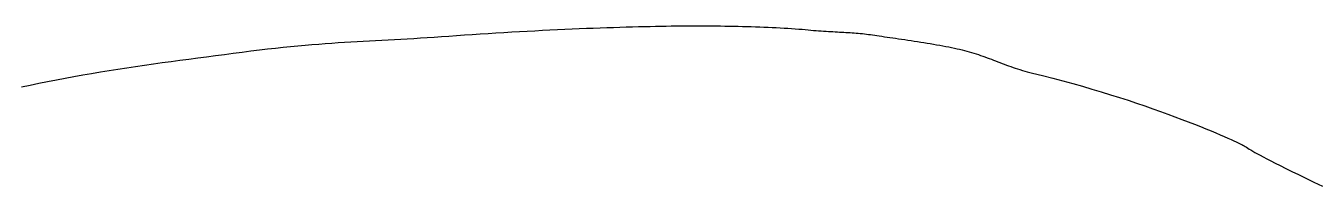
# Model space of a CAD drawing. Extents: x 3.9 to 78.6, y 0.4 to 97.3.
# Drawn here: x 31.43 to 36.66, y 96.65 to 97.3 of the extents above; entities that cross this region are included whole.
import ezdxf

# ---------------------------------------------------------------- set-up
doc = ezdxf.new("R2010")
doc.units = 0
doc.layers.add('LAYER_1', color=7, linetype='CONTINUOUS')

msp = doc.modelspace()

# ---------------------------------------------------------------- linework, layer by layer
at = {"layer": 'LAYER_1', "color": 7}
for p, q in [((33.5529, 97.2843), (33.5831, 97.2857)), ((33.5831, 97.2857), (33.613, 97.2871)), ((33.613, 97.2871), (33.6425, 97.2883)), ((33.6425, 97.2883), (33.6716, 97.2896)), ((33.6716, 97.2896), (33.7003, 97.2907)), ((33.7003, 97.2907), (33.7285, 97.2918)), ((33.7285, 97.2918), (33.7563, 97.2928)), ((33.7563, 97.2928), (33.7835, 97.2937)), ((33.7835, 97.2937), (33.8103, 97.2946)), ((33.8103, 97.2946), (33.8365, 97.2955)), ((33.8365, 97.2955), (33.8621, 97.2962)), ((33.8621, 97.2962), (33.8871, 97.2969)), ((33.8871, 97.2969), (33.9115, 97.2976)), ((33.9115, 97.2976), (33.9352, 97.2982)), ((33.9352, 97.2982), (33.9583, 97.2987)), ((33.9583, 97.2987), (33.9806, 97.2992)), ((33.9806, 97.2992), (34.0022, 97.2996)), ((34.0022, 97.2996), (34.023, 97.3)), ((34.023, 97.3), (34.0431, 97.3003)), ((34.0431, 97.3003), (34.0611, 97.3005)), ((34.0611, 97.3005), (34.0792, 97.3007)), ((34.0792, 97.3007), (34.0973, 97.3008)), ((34.0973, 97.3008), (34.1155, 97.3009)), ((34.1155, 97.3009), (34.1338, 97.3009)), ((34.1338, 97.3009), (34.1521, 97.3009)), ((34.1521, 97.3009), (34.1704, 97.3008)), ((34.1704, 97.3008), (34.1887, 97.3007)), ((34.1887, 97.3007), (34.2069, 97.3006)), ((34.2069, 97.3006), (34.2252, 97.3004)), ((34.2252, 97.3004), (34.2434, 97.3002)), ((34.2434, 97.3002), (34.2615, 97.3)), ((34.2615, 97.3), (34.2796, 97.2997)), ((34.2796, 97.2997), (34.2975, 97.2993)), ((34.2975, 97.2993), (34.3154, 97.2989)), ((34.3154, 97.2989), (34.3332, 97.2985)), ((34.3332, 97.2985), (34.3508, 97.298)), ((34.3508, 97.298), (34.3682, 97.2975)), ((34.3682, 97.2975), (34.3855, 97.2969)), ((34.3855, 97.2969), (34.4026, 97.2963)), ((34.4026, 97.2963), (34.4195, 97.2957)), ((34.4195, 97.2957), (34.4363, 97.295)), ((34.4363, 97.295), (34.4528, 97.2942)), ((34.4528, 97.2942), (34.469, 97.2934)), ((34.469, 97.2934), (34.485, 97.2926)), ((34.485, 97.2926), (34.5008, 97.2917)), ((34.5008, 97.2917), (34.5162, 97.2908)), ((34.5162, 97.2908), (34.5314, 97.2898)), ((34.5314, 97.2898), (34.5462, 97.2888)), ((34.5462, 97.2888), (34.5607, 97.2878)), ((34.5607, 97.2878), (34.5749, 97.2867)), ((34.5749, 97.2867), (34.5866, 97.2855)), ((34.5866, 97.2855), (34.5979, 97.2844)), ((32.6696, 97.2311), (32.6956, 97.2329)), ((32.6956, 97.2329), (32.7212, 97.2346)), ((32.7212, 97.2346), (32.7466, 97.2361)), ((32.7466, 97.2361), (32.7718, 97.2376)), ((32.7718, 97.2376), (32.7969, 97.2391)), ((32.7969, 97.2391), (32.8219, 97.2405)), ((32.8219, 97.2405), (32.8469, 97.2418)), ((32.8469, 97.2418), (32.872, 97.2431)), ((32.872, 97.2431), (32.8973, 97.2445)), ((32.8973, 97.2445), (32.9228, 97.2458)), ((32.9228, 97.2458), (32.9486, 97.2472)), ((32.9486, 97.2472), (32.9748, 97.2486)), ((32.9748, 97.2486), (33.0014, 97.2501)), ((33.0014, 97.2501), (33.0285, 97.2517)), ((33.0285, 97.2517), (33.0562, 97.2533)), ((33.0562, 97.2533), (33.0846, 97.2551)), ((33.0846, 97.2551), (33.1136, 97.2571)), ((33.1136, 97.2571), (33.1435, 97.2591)), ((33.1435, 97.2591), (33.1742, 97.2614)), ((33.1742, 97.2614), (33.2063, 97.2637)), ((33.2063, 97.2637), (33.2384, 97.266)), ((33.2384, 97.266), (33.2705, 97.2681)), ((33.2705, 97.2681), (33.3025, 97.2702)), ((33.3025, 97.2702), (33.3344, 97.2723)), ((33.3344, 97.2723), (33.3662, 97.2742)), ((33.3662, 97.2742), (33.3979, 97.2761)), ((33.3979, 97.2761), (33.4294, 97.2779)), ((33.4294, 97.2779), (33.4606, 97.2796)), ((33.4606, 97.2796), (33.4917, 97.2812)), ((33.4917, 97.2812), (33.5224, 97.2828)), ((33.5224, 97.2828), (33.5529, 97.2843)), ((34.5979, 97.2844), (34.609, 97.2834)), ((34.609, 97.2834), (34.6199, 97.2824)), ((34.6199, 97.2824), (34.6305, 97.2816)), ((34.6305, 97.2816), (34.6409, 97.2808)), ((34.6409, 97.2808), (34.6511, 97.2801)), ((34.6511, 97.2801), (34.661, 97.2794)), ((34.661, 97.2794), (34.6708, 97.2788)), ((34.6708, 97.2788), (34.6804, 97.2782)), ((34.6804, 97.2782), (34.6898, 97.2777)), ((34.6898, 97.2777), (34.699, 97.2772)), ((34.699, 97.2772), (34.7081, 97.2767)), ((34.7081, 97.2767), (34.7171, 97.2762)), ((34.7171, 97.2762), (34.7259, 97.2757)), ((34.7259, 97.2757), (34.7346, 97.2752)), ((34.7346, 97.2752), (34.7432, 97.2748)), ((34.7432, 97.2748), (34.7517, 97.2743)), ((34.7517, 97.2743), (34.7602, 97.2738)), ((34.7602, 97.2738), (34.7685, 97.2733)), ((34.7685, 97.2733), (34.7768, 97.2727)), ((34.7768, 97.2727), (34.7851, 97.2721)), ((34.7851, 97.2721), (34.7933, 97.2715)), ((34.7933, 97.2715), (34.8015, 97.2708)), ((34.8015, 97.2708), (34.8097, 97.27)), ((34.8097, 97.27), (34.8179, 97.2692)), ((34.8179, 97.2692), (34.8261, 97.2683)), ((34.8261, 97.2683), (34.8344, 97.2673)), ((34.8344, 97.2673), (34.8426, 97.2663)), ((34.8426, 97.2663), (34.8509, 97.2651)), ((34.8509, 97.2651), (34.8593, 97.2639)), ((34.8593, 97.2639), (34.8679, 97.2626)), ((34.8679, 97.2626), (34.877, 97.2612)), ((34.877, 97.2612), (34.8866, 97.2598)), ((34.8866, 97.2598), (34.8967, 97.2583)), ((34.8967, 97.2583), (34.9071, 97.2568)), ((34.9071, 97.2568), (34.918, 97.2552)), ((34.918, 97.2552), (34.9292, 97.2536)), ((34.9292, 97.2536), (34.9408, 97.2519)), ((34.9408, 97.2519), (34.9526, 97.2502)), ((34.9526, 97.2502), (34.9647, 97.2484)), ((34.9647, 97.2484), (34.9771, 97.2466)), ((34.9771, 97.2466), (34.9896, 97.2448)), ((34.9896, 97.2448), (35.0023, 97.2429)), ((35.0023, 97.2429), (35.0151, 97.2409)), ((35.0151, 97.2409), (35.0281, 97.239)), ((35.0281, 97.239), (35.0411, 97.237)), ((35.0411, 97.237), (35.0541, 97.2349)), ((35.0541, 97.2349), (35.0671, 97.2329)), ((35.0671, 97.2329), (35.0801, 97.2307)), ((32.1985, 97.1804), (32.2345, 97.185)), ((32.2345, 97.185), (32.2706, 97.1897)), ((32.2706, 97.1897), (32.3066, 97.1943)), ((32.3066, 97.1943), (32.342, 97.1988)), ((32.342, 97.1988), (32.3762, 97.203)), ((32.3762, 97.203), (32.4093, 97.2069)), ((32.4093, 97.2069), (32.4414, 97.2105)), ((32.4414, 97.2105), (32.4726, 97.2138)), ((32.4726, 97.2138), (32.5028, 97.2169)), ((32.5028, 97.2169), (32.5323, 97.2197)), ((32.5323, 97.2197), (32.561, 97.2224)), ((32.561, 97.2224), (32.589, 97.2248)), ((32.589, 97.2248), (32.6163, 97.227)), ((32.6163, 97.227), (32.6432, 97.2291)), ((32.6432, 97.2291), (32.6696, 97.2311)), ((35.0801, 97.2307), (35.0931, 97.2286)), ((35.0931, 97.2286), (35.1059, 97.2264)), ((35.1059, 97.2264), (35.1186, 97.2242)), ((35.1186, 97.2242), (35.1312, 97.222)), ((35.1312, 97.222), (35.1436, 97.2198)), ((35.1436, 97.2198), (35.1557, 97.2175)), ((35.1557, 97.2175), (35.1676, 97.2152)), ((35.1676, 97.2152), (35.1792, 97.2129)), ((35.1792, 97.2129), (35.1905, 97.2106)), ((35.1905, 97.2106), (35.2014, 97.2082)), ((35.2014, 97.2082), (35.212, 97.2058)), ((35.212, 97.2058), (35.2221, 97.2035)), ((35.2221, 97.2035), (35.232, 97.201)), ((35.232, 97.201), (35.2416, 97.1985)), ((35.2416, 97.1985), (35.2511, 97.1958)), ((35.2511, 97.1958), (35.2605, 97.193)), ((35.2605, 97.193), (35.2697, 97.1902)), ((35.2697, 97.1902), (35.2788, 97.1873)), ((35.2788, 97.1873), (35.2878, 97.1843)), ((35.2878, 97.1843), (35.2967, 97.1812)), ((35.2967, 97.1812), (35.3056, 97.1781)), ((31.8036, 97.1253), (31.8394, 97.1308)), ((31.8394, 97.1308), (31.8752, 97.1362)), ((31.8752, 97.1362), (31.911, 97.1414)), ((31.911, 97.1414), (31.9469, 97.1465)), ((31.9469, 97.1465), (31.9828, 97.1516)), ((31.9828, 97.1516), (32.0187, 97.1565)), ((32.0187, 97.1565), (32.0546, 97.1614)), ((32.0546, 97.1614), (32.0906, 97.1662)), ((32.0906, 97.1662), (32.1266, 97.171)), ((32.1266, 97.171), (32.1625, 97.1757)), ((32.1625, 97.1757), (32.1985, 97.1804)), ((35.3056, 97.1781), (35.3143, 97.1749)), ((35.3143, 97.1749), (35.323, 97.1717)), ((35.323, 97.1717), (35.3317, 97.1684)), ((35.3317, 97.1684), (35.3404, 97.1651)), ((35.3404, 97.1651), (35.349, 97.1618)), ((35.349, 97.1618), (35.3576, 97.1585)), ((35.3576, 97.1585), (35.3663, 97.1552)), ((35.3663, 97.1552), (35.3749, 97.1518)), ((35.3749, 97.1518), (35.3837, 97.1485)), ((35.3837, 97.1485), (35.3924, 97.1452)), ((35.3924, 97.1452), (35.4012, 97.1419)), ((35.4012, 97.1419), (35.4101, 97.1387)), ((35.4101, 97.1387), (35.4191, 97.1354)), ((35.4191, 97.1354), (35.4282, 97.1323)), ((35.4282, 97.1323), (35.4374, 97.1291)), ((35.4374, 97.1291), (35.4468, 97.1261)), ((31.5188, 97.0754), (31.5543, 97.0823)), ((31.5543, 97.0823), (31.5898, 97.089)), ((31.5898, 97.089), (31.6253, 97.0955)), ((31.6253, 97.0955), (31.6609, 97.1018)), ((31.6609, 97.1018), (31.6965, 97.1079)), ((31.6965, 97.1079), (31.7322, 97.1139)), ((31.7322, 97.1139), (31.7679, 97.1197)), ((31.7679, 97.1197), (31.8036, 97.1253)), ((35.4468, 97.1261), (35.4563, 97.1231)), ((35.4563, 97.1231), (35.4659, 97.1201)), ((35.4659, 97.1201), (35.4757, 97.1173)), ((35.4757, 97.1173), (35.4857, 97.1145)), ((35.4857, 97.1145), (35.4959, 97.1119)), ((35.4959, 97.1119), (35.5063, 97.1093)), ((35.5063, 97.1093), (35.548, 97.0991)), ((35.548, 97.0991), (35.5892, 97.0887)), ((35.5892, 97.0887), (35.6298, 97.0779)), ((35.6298, 97.0779), (35.6698, 97.067)), ((31.4129, 97.0532), (31.4482, 97.0609)), ((31.4482, 97.0609), (31.4835, 97.0683)), ((31.4835, 97.0683), (31.5188, 97.0754)), ((35.6698, 97.067), (35.7091, 97.0559)), ((35.7091, 97.0559), (35.7477, 97.0446)), ((35.7477, 97.0446), (35.7855, 97.0332)), ((35.7855, 97.0332), (35.8225, 97.0217)), ((35.8225, 97.0217), (35.8586, 97.0103)), ((35.8586, 97.0103), (35.8939, 96.9988)), ((35.8939, 96.9988), (35.9282, 96.9873)), ((35.9282, 96.9873), (35.9615, 96.976)), ((35.9615, 96.976), (35.9937, 96.9647)), ((35.9937, 96.9647), (36.0249, 96.9536)), ((36.0249, 96.9536), (36.055, 96.9427)), ((36.055, 96.9427), (36.0839, 96.932)), ((36.0839, 96.932), (36.1115, 96.9216)), ((36.1115, 96.9216), (36.1379, 96.9115)), ((36.1379, 96.9115), (36.163, 96.9017)), ((36.163, 96.9017), (36.1868, 96.8923)), ((36.1868, 96.8923), (36.2091, 96.8833)), ((36.2091, 96.8833), (36.23, 96.8747)), ((36.23, 96.8747), (36.2494, 96.8667)), ((36.2494, 96.8667), (36.2673, 96.8591)), ((36.2673, 96.8591), (36.2835, 96.8521)), ((36.2835, 96.8521), (36.2982, 96.8457)), ((36.2982, 96.8457), (36.3112, 96.84)), ((36.3112, 96.84), (36.3225, 96.8349)), ((36.3225, 96.8349), (36.332, 96.8305)), ((36.332, 96.8305), (36.3397, 96.8269)), ((36.3397, 96.8269), (36.3455, 96.824)), ((36.3455, 96.824), (36.3503, 96.8216)), ((36.3503, 96.8216), (36.3548, 96.8191)), ((36.3548, 96.8191), (36.3592, 96.8166)), ((36.3592, 96.8166), (36.3636, 96.8141)), ((36.3636, 96.8141), (36.3682, 96.8113)), ((36.3682, 96.8113), (36.3732, 96.8083)), ((36.3732, 96.8083), (36.3786, 96.805)), ((36.3786, 96.805), (36.3846, 96.8014)), ((36.3846, 96.8014), (36.3914, 96.7974)), ((36.3914, 96.7974), (36.3991, 96.7929)), ((36.3991, 96.7929), (36.4078, 96.7879)), ((36.4078, 96.7879), (36.4177, 96.7824)), ((36.4177, 96.7824), (36.429, 96.7762)), ((36.429, 96.7762), (36.4417, 96.7694)), ((36.4417, 96.7694), (36.456, 96.7618)), ((36.456, 96.7618), (36.4721, 96.7534)), ((36.4721, 96.7534), (36.4901, 96.7441)), ((36.4901, 96.7441), (36.5102, 96.734)), ((36.5102, 96.734), (36.5324, 96.7228)), ((36.5324, 96.7228), (36.557, 96.7107)), ((36.557, 96.7107), (36.584, 96.6974)), ((36.584, 96.6974), (36.6136, 96.6831)), ((36.6136, 96.6831), (36.6461, 96.6675)), ((36.6461, 96.6675), (36.6814, 96.6507))]:
    msp.add_line(p, q, dxfattribs=at)

doc.saveas('drawing.dxf')
